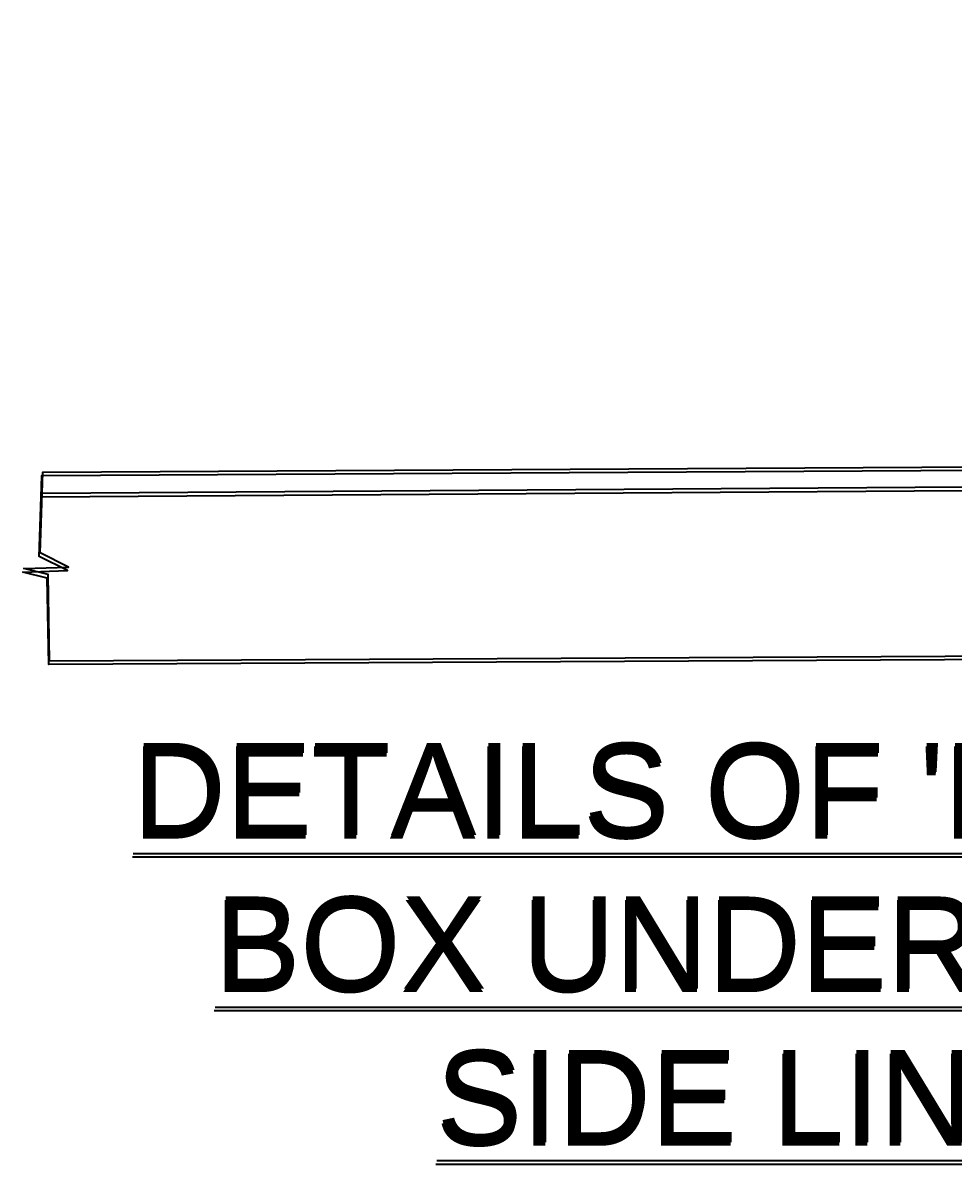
# Model space of a CAD drawing. Header units: inches. Extents: x 112 to 101600, y 95 to 62139.
# Drawn here: x 4483 to 9027, y 178 to 5753 of the extents above; entities that cross this region are included whole.
import ezdxf

# ---------------------------------------------------------------- set-up
doc = ezdxf.new("R2010")
doc.units = ezdxf.units.IN
doc.header["$MEASUREMENT"] = 0
doc.layers.add('DIM', color=7, linetype='Continuous')
doc.layers.add('DRAWING', color=7, linetype='Continuous')
doc.styles.get("Standard").update_dxf_attribs({"font": 'arial.ttf'})

msp = doc.modelspace()

# ---------------------------------------------------------------- linework, layer by layer
at = {"layer": 'DRAWING'}
for points in [[(4577.25118, 3455.68085), (4580.27667, 3558.51455), (10877.04113, 3594.44163), (10868.50327, 5723.0425), (10908.88355, 5752.76279), (14289.65695, 3522.2975)], [(4572.74975, 3438.28165), (4575.77524, 3541.11535), (10872.5397, 3577.04243), (10864.00183, 5705.64329), (10904.38212, 5735.36359), (14285.15551, 3504.8983)], [(4572.74975, 3438.28165), (14285.15551, 3504.8983), (18041.29448, 3529.00876), (18026.59747, 3145.07454), (18171.92702, 3126.72009), (17919.68833, 3074.99422), (18056.66547, 3041.62261), (18043.37487, 2688.0667), (4609.59134, 2618.30539), (4602.00656, 3041.15463), (4483.13301, 3069.94008), (4701.0678, 3077.36131), (4563.23375, 3146.20091), (4572.74975, 3438.28165)], [(4577.25118, 3455.68085), (14289.65695, 3522.2975), (18045.79591, 3546.40797), (18031.09891, 3162.47374), (18176.42845, 3144.11929), (17924.18976, 3092.39342), (18061.1669, 3059.02181), (18047.8763, 2705.4659), (4614.09278, 2635.7046), (4606.508, 3058.55383), (4487.63444, 3087.33928), (4705.56923, 3094.76052), (4567.73518, 3163.60011), (4577.25118, 3455.68085)]]:
    msp.add_lwpolyline(points, dxfattribs=at)

# ---------------------------------------------------------------- texts
at = {"layer": 'DIM', "char_height": 450, "width": 9088.624878, "attachment_point": 5}
for insert in [(9490.35091, 1257.54033), (9485.84948, 1240.14112)]:
    msp.add_mtext("\\A1;{\\LDETAILS OF 'B'-JUNCTION OF BOX UNDER TROUGH AND SIDE LINING OF U.T}", dxfattribs=dict(at, insert=insert))

doc.saveas('drawing.dxf')
